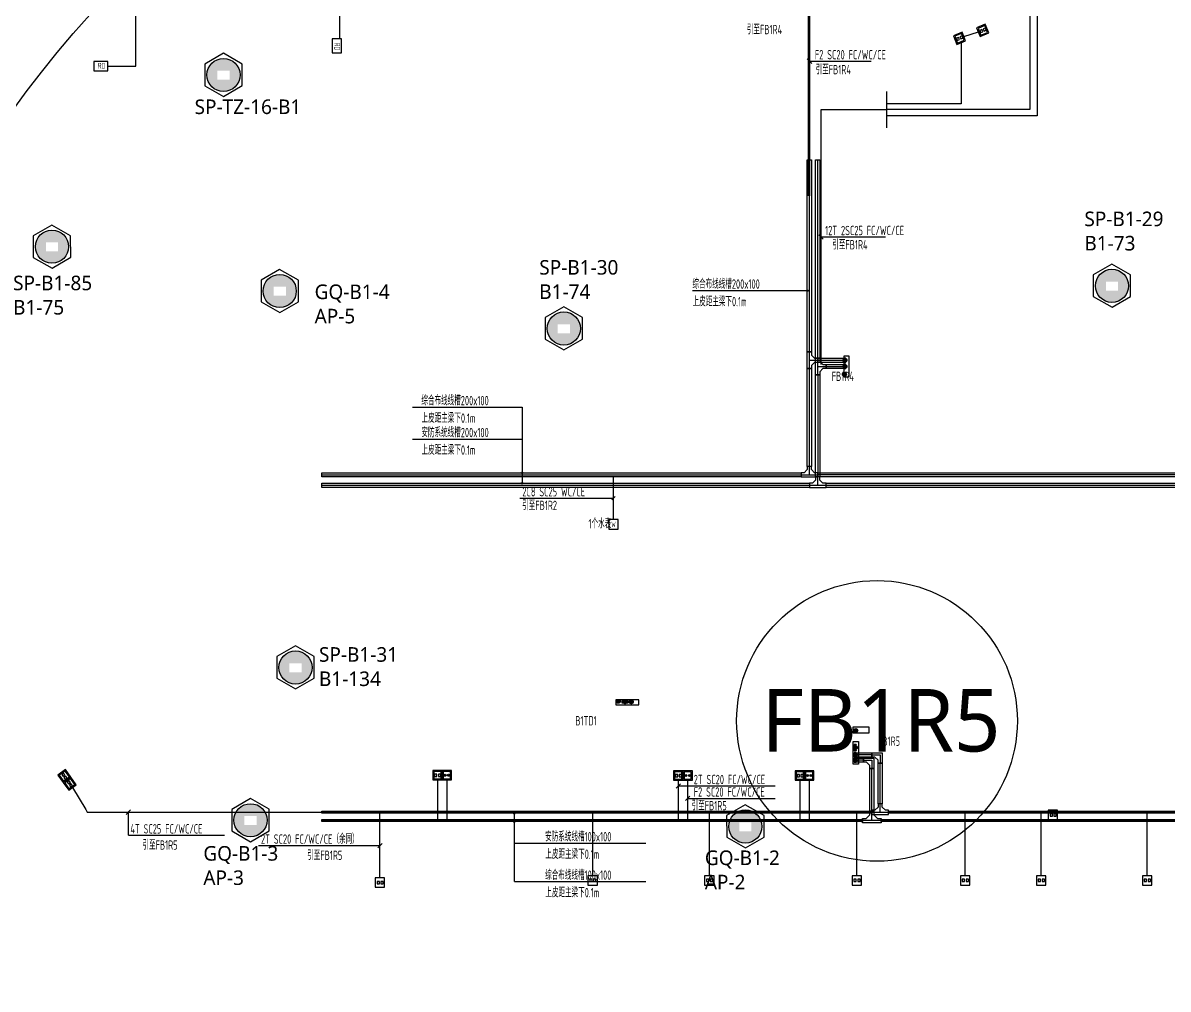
# Model space of a CAD drawing. Extents: x 0 to 3879896, y -114000 to 391286.
# Drawn here: x 2166973 to 2221941, y 131310 to 177701 of the extents above; entities that cross this region are included whole.
import ezdxf
from ezdxf.enums import TextEntityAlignment as Align

# ---------------------------------------------------------------- set-up
doc = ezdxf.new("R2010")
doc.units = 0
doc.header["$LTSCALE"] = 1000
doc.header["$MEASUREMENT"] = 0
doc.linetypes.add('CONTINOUS', pattern=[0])
doc.layers.get('0').update_dxf_attribs({"linetype": 'CONTINUOUS'})
for name, color, linetype in [('20170912广田意见修改', 1, 'CONTINUOUS'), ('AP', 7, 'CONTINUOUS'), ('Arc_家具布置', 8, 'CONTINUOUS'), ('A无产权', 5, 'CONTINUOUS'), ('CABLETRAY_DOTE', 5, 'CONTINUOUS'), ('CABLETRAY_WEAK', 6, 'CONTINUOUS'), ('T-BSA TEXT', 7, '485_LINE'), ('T-DIFFUSE', 1, 'CONTINUOUS'), ('T-I-CHANNELS', 2, 'CONTINUOUS'), ('T-METER DATA', 150, 'C_LINE'), ('T-P-G RDJ', 1, 'CONTINOUS'), ('T-R-INTEGRATE', 1, 'CONTINUOUS'), ('T-R-METER DATA', 150, 'CONTINUOUS'), ('T-SYSTEM', 4, 'CONTINUOUS'), ('T-SYSTEM BLOCK', 4, 'CONTINUOUS'), ('T-TEXT', 7, 'CONTINUOUS'), ('T-TEXT-RD', 3, 'CONTINUOUS'), ('T-TL', 2, 'CONTINUOUS'), ('T-电源线槽', 1, 'CONTINUOUS'), ('T-铁塔', 3, 'CONTINUOUS'), ('WALL', 2, 'CONTINUOUS'), ('WIRE-通讯', 4, 'CONTINUOUS')]:
    doc.layers.add(name, color=color, linetype=linetype)
doc.styles.add('_TCH_DIM', font='SIMPLEX', dxfattribs={"bigfont": 'GBCBIG'})
doc.styles.add('GBSTYLE', font='gbxwxt.shx', dxfattribs={"width": 0.6, "bigfont": 'gbhzfs.shx'})
doc.styles.get("Standard").update_dxf_attribs({"font": 'GBENOR', "bigfont": 'GBCBIG'})
doc.linetypes.add('485_LINE', pattern='A,25.7,-3.58,["485",Standard,S=2.54,R=0,X=-3.2,Y=-1.27],-3.85', length=33.13)
doc.linetypes.add('C_LINE', pattern='A,25.7,-2.08,["C",Standard,S=2.54,R=0,X=-0.54,Y=-1.27],-2.35', length=30.13)

# ---------------------------------------------------------------- blocks, each defined once
blk = doc.blocks.new('A$C5670352E')
at = {"layer": 'T-TEXT-RD', "color": 3, "style": 'GBSTYLE', "width": 0.7}
for s, p in [('FB1R4', (89026, -87396, 0)), ('FB1R4', (89026, -87396, 0)), ('B1TD1', (76721, -103935, 0)), ('B1TD1', (76721, -103935, 0)), ('FB1R5', (91248, -104913, 0)), ('FB1R5', (91248, -104913, 0))]:
    blk.add_text(s, height=450, dxfattribs=at).set_placement(p)
blk = doc.blocks.new('A$C53DD775B')
at = {"layer": 'T-SYSTEM', "elevation": 0}
for points in [[(88051, -87885, 0, 0, 0), (88549, -87386, 150, 0, 0), (88788, -87147, 0, 0, 0)], [(88051, -88185, 0, 0, 0), (88549, -87686, 150, 0, 0), (88788, -87447, 0, 0, 0)], [(88026, -88560, 0, 0, 0), (88524, -88061, 150, 0, 0), (88763, -87822, 0, 0, 0)], [(78647, -102785, 0, 0, 0), (78149, -103283, 150, 0, 0), (77910, -103522, 0, 0, 0)], [(78235, -103547, 0, 0, 0), (78733, -103049, 150, 0, 0), (78972, -102810, 0, 0, 0)], [(78535, -103547, 0, 0, 0), (79033, -103049, 150, 0, 0), (79272, -102810, 0, 0, 0)], [(77910, -103522, 0, 0, 0), (77411, -104021, 150, 0, 0), (77172, -104260, 0, 0, 0)], [(77497, -104285, 0, 0, 0), (77996, -103786, 150, 0, 0), (78235, -103547, 0, 0, 0)], [(77797, -104285, 0, 0, 0), (78296, -103786, 150, 0, 0), (78535, -103547, 0, 0, 0)], [(89305, -104924, 0, 0, 0), (89803, -104425, 150, 0, 0), (90042, -104186, 0, 0, 0)], [(88567, -105661, 0, 0, 0), (89066, -105163, 150, 0, 0), (89305, -104924, 0, 0, 0)], [(89285, -105747, 0, 0, 0), (89783, -105248, 150, 0, 0), (90022, -105009, 0, 0, 0)], [(89284, -106348, 0, 0, 0), (89782, -105849, 150, 0, 0), (90021, -105610, 0, 0, 0)], [(89285, -106097, 0, 0, 0), (89783, -105598, 150, 0, 0), (90022, -105359, 0, 0, 0)], [(88547, -106485, 0, 0, 0), (89046, -105986, 150, 0, 0), (89285, -105747, 0, 0, 0)], [(88547, -106835, 0, 0, 0), (89046, -106336, 150, 0, 0), (89285, -106097, 0, 0, 0)], [(88546, -107085, 0, 0, 0), (89045, -106587, 150, 0, 0), (89284, -106348, 0, 0, 0)]]:
    blk.add_lwpolyline(points, format="xyseb", dxfattribs=at)
at = {"layer": 'T-SYSTEM', "const_width": 90, "elevation": 0}
for points in [[(88743, -87147, 1), (88833, -87147, 1)], [(88743, -87147, 1), (88833, -87147, 1)], [(88743, -87147, 1), (88833, -87147, 1)], [(88743, -87447, 1), (88833, -87447, 1)], [(88743, -87447, 1), (88833, -87447, 1)], [(88743, -87447, 1), (88833, -87447, 1)], [(88718, -87822, 1), (88808, -87822, 1)], [(88718, -87822, 1), (88808, -87822, 1)], [(88718, -87822, 1), (88808, -87822, 1)], [(77868, -103519, 1), (77958, -103519, 1)], [(77868, -103519, 1), (77958, -103519, 1)], [(77868, -103519, 1), (77958, -103519, 1)], [(78190, -103547, 1), (78280, -103547, 1)], [(78190, -103547, 1), (78280, -103547, 1)], [(78190, -103547, 1), (78280, -103547, 1)], [(78490, -103547, 1), (78580, -103547, 1)], [(78490, -103547, 1), (78580, -103547, 1)], [(78490, -103547, 1), (78580, -103547, 1)], [(89260, -104924, 1), (89350, -104924, 1)], [(89260, -104924, 1), (89350, -104924, 1)], [(89260, -104924, 1), (89350, -104924, 1)], [(89240, -105747, 1), (89330, -105747, 1)], [(89240, -105747, 1), (89330, -105747, 1)], [(89240, -105747, 1), (89330, -105747, 1)], [(89240, -106097, 1), (89330, -106097, 1)], [(89240, -106097, 1), (89330, -106097, 1)], [(89240, -106097, 1), (89330, -106097, 1)], [(89239, -106348, 1), (89329, -106348, 1)], [(89239, -106348, 1), (89329, -106348, 1)], [(89239, -106348, 1), (89329, -106348, 1)]]:
    blk.add_lwpolyline(points, format="xyb", close=True, dxfattribs=at)
at = {"layer": 'T-SYSTEM'}
for centre in [(88788, -87147, 0), (88788, -87147, 0), (88788, -87147, 0), (88788, -87447, 0), (88788, -87447, 0), (88788, -87447, 0), (88763, -87822, 0), (88763, -87822, 0), (88763, -87822, 0), (77913, -103519, 0), (77913, -103519, 0), (77913, -103519, 0), (78235, -103547, 0), (78235, -103547, 0), (78235, -103547, 0), (78535, -103547, 0), (78535, -103547, 0), (78535, -103547, 0), (89305, -104924, 0), (89305, -104924, 0), (89305, -104924, 0), (89285, -105747, 0), (89285, -105747, 0), (89285, -106097, 0), (89285, -106097, 0), (89284, -106348, 0), (89284, -106348, 0)]:
    blk.add_circle(centre, 90, dxfattribs=at)
blk = doc.blocks.new('A$C0C473B77')
at = {"layer": 'T-P-G RDJ', "elevation": 0}
for points in [[(88738, -87947), (88988, -87947), (88988, -86947), (88738, -86947)], [(78885, -103447), (77785, -103447), (77785, -103697), (78885, -103697)], [(89185, -105048), (89185, -104747), (89935, -104747), (89935, -105048)], [(89185, -105048), (89185, -104747), (89935, -104747), (89935, -105048)], [(89185, -106547), (89185, -105448), (89435, -105448), (89435, -106547)], [(89185, -106547), (89185, -105448), (89435, -105448), (89435, -106547)]]:
    blk.add_lwpolyline(points, close=True, dxfattribs=at)
blk = doc.blocks.new('T-D2T')
at = {"layer": 'T-SYSTEM BLOCK'}
for points in [[(0, 0), (450, 0), (450, 450), (0, 450)], [(50, 50), (400, 50), (400, 400), (50, 400)], [(87, 169), (199, 169), (199, 281), (87, 281)], [(271, 169), (383, 169), (383, 281), (271, 281)]]:
    blk.add_lwpolyline(points, close=True, dxfattribs=at)
blk = doc.blocks.new('$C30311172003108')
at = {"layer": 'T-SYSTEM BLOCK'}
blk.add_lwpolyline([(-0.9, 0), (0.9, 0), (0.9, 1.2), (-0.9, 1.2)], close=True, dxfattribs=at)
at = {"style": 'GBSTYLE', "width": 0.8, "flags": 9}
blk.add_attdef('A', (0, 0), '', height=0.00003, dxfattribs=at)
at = {"layer": 'T-TEXT', "color": 7, "style": 'GBSTYLE', "width": 0.7}
blk.add_text('RD', height=0.75, dxfattribs=at).set_placement((-0.38, 0.26))
blk = doc.blocks.new('W')
at = {"layer": 'T-R-METER DATA', "ltscale": 0.04}
blk.add_lwpolyline([(-225, 0), (225, 0), (225, 450), (-225, 450)], close=True, dxfattribs=at)
at = {"layer": 'T-R-METER DATA', "ltscale": 0.04, "style": 'GBSTYLE', "width": 0.7}
blk.add_text('W', height=250, dxfattribs=at).set_placement((1, 98), align=Align.CENTER)
blk = doc.blocks.new('A$C78FD1D7B')
at = {"layer": 'T-SYSTEM BLOCK'}
blk.add_lwpolyline([(-300, 0), (300, 0), (300, 400), (-300, 400)], close=True, dxfattribs=at)
at = {"layer": 'T-TEXT', "style": 'GBSTYLE', "width": 0.7}
blk.add_text('RD', height=250, dxfattribs=at).set_placement((-129, 88))
blk = doc.blocks.new('GX')
at = {"layer": 'T-R-INTEGRATE'}
h = blk.add_hatch(color=256, dxfattribs=at)
edge = h.paths.add_edge_path()
edge.add_arc((137, 0), 50, 0, 360)
h = blk.add_hatch(color=256, dxfattribs=at)
edge = h.paths.add_edge_path()
edge.add_arc((312, 0), 50, 0, 360)
for p, q in [((400, 175), (50, 175)), ((50, 175), (50, -175)), ((400, -175), (400, 175)), ((50, -175), (400, -175))]:
    blk.add_line(p, q, dxfattribs=at)
blk.add_lwpolyline([(0, -225), (450, -225), (450, 225), (0, 225)], close=True, dxfattribs=at)
for centre in [(137, 0), (312, 0)]:
    blk.add_circle(centre, 50, dxfattribs=at)
blk = doc.blocks.new('DS2')
at = {"layer": 'T-SYSTEM BLOCK'}
for points in [[(-225, -450), (225, -450), (225, 0), (-225, 0)], [(-138, -281), (-26, -281), (-26, -169), (-138, -169)], [(46, -281), (158, -281), (158, -169), (46, -169)]]:
    blk.add_lwpolyline(points, close=True, dxfattribs=at)
blk = doc.blocks.new('A$C7B3708B5')
at = {"layer": 'T-TEXT', "linetype": 'ByBlock'}
h = blk.add_hatch(color=256, dxfattribs=at)
edge = h.paths.add_edge_path()
edge.add_arc((75094, -103674), 37.5, 0, 360)
h = blk.add_hatch(color=256, dxfattribs=at)
edge = h.paths.add_edge_path()
edge.add_arc((61406, -112420), 37.5, 0, 360)
h = blk.add_hatch(color=256, dxfattribs=at)
edge = h.paths.add_edge_path()
edge.add_arc((61406, -112920), 37.5, 0, 360)
h = blk.add_hatch(color=256, dxfattribs=at)
edge = h.paths.add_edge_path()
edge.add_arc((61035, -128770), 37.5, 0, 360)
h = blk.add_hatch(color=256, dxfattribs=at)
edge = h.paths.add_edge_path()
edge.add_arc((61035, -129170), 37.5, 0, 360)
at = {"layer": 'CABLETRAY_DOTE'}
for p, q in [((75194, -106620), (75194, -97391)), ((75594, -106920), (75594, -97389)), ((75194, -107420), (75194, -106620)), ((75194, -107020), (75594, -107020)), ((75594, -107720), (75594, -106920)), ((75594, -107020), (76848, -107020)), ((75194, -112120), (75194, -107420)), ((75594, -107320), (75994, -107320)), ((75594, -107720), (75594, -112620)), ((75994, -107320), (76848, -107320)), ((75194, -112520), (75194, -112120)), ((51794, -112520), (74794, -112520)), ((74794, -112520), (75594, -112520)), ((108031, -112520), (75594, -112520)), ((75594, -113020), (75594, -112620)), ((51794, -113020), (75194, -113020)), ((75194, -113020), (75994, -113020)), ((75994, -113020), (108031, -113020)), ((66644, -123470), (66644, -123470)), ((78194, -125970), (77444, -125970)), ((77794, -126220), (77444, -126220)), ((77794, -126220), (78194, -126220)), ((78194, -125970), (78594, -125970)), ((78194, -126220), (78194, -126620)), ((78594, -125970), (78594, -126370)), ((78594, -128320), (78594, -126370)), ((78194, -128670), (78194, -126620)), ((78594, -128720), (78594, -128320)), ((51794, -128720), (78194, -128720)), ((51794, -129120), (77744, -129120)), ((78644, -129120), (77744, -129120)), ((78194, -129120), (78194, -128670)), ((78194, -128720), (78994, -128720)), ((108031, -129120), (78644, -129120)), ((78994, -128720), (108031, -128720))]:
    blk.add_line(p, q, dxfattribs=at)
at = {"layer": 'CABLETRAY_WEAK'}
for p, q in [((75494, -97389), (75694, -97389)), ((75494, -106920), (75494, -97389)), ((75694, -97389), (75694, -106920)), ((75494, -107720), (75494, -106920)), ((75494, -106920), (75694, -106920)), ((75694, -106920), (75494, -106920)), ((75694, -106920), (75694, -107070)), ((75694, -107070), (75844, -107220)), ((75494, -112620), (75494, -107720)), ((75494, -107720), (75694, -107720)), ((75694, -107720), (75494, -107720)), ((75844, -107420), (75694, -107570)), ((75694, -107570), (75694, -107720)), ((75694, -107720), (75694, -112620)), ((75844, -107220), (75994, -107220)), ((75994, -107420), (75844, -107420)), ((75994, -107420), (75994, -107220)), ((75994, -107220), (76848, -107220)), ((75994, -107220), (75994, -107420)), ((76848, -107420), (75994, -107420)), ((76948, -107420, 0), (76848, -107220, 0)), ((76848, -107420, 0), (76948, -107220, 0)), ((76848, -107220), (76848, -107420)), ((75694, -112620), (75494, -112620)), ((75694, -112620), (75494, -112620)), ((75494, -112620), (75494, -112770)), ((75694, -112770), (75694, -112620)), ((51794, -113120), (51794, -112920)), ((51794, -112920), (75194, -112920)), ((75194, -113120), (51794, -113120)), ((75344, -112920), (75194, -112920)), ((75194, -112920), (75194, -113120)), ((75194, -112920), (75194, -113120)), ((75194, -113120), (75994, -113120)), ((75494, -112770), (75344, -112920)), ((75844, -112920), (75694, -112770)), ((75994, -112920), (75844, -112920)), ((75994, -113120), (75994, -112920)), ((75994, -112920), (108031, -112920)), ((75994, -113120), (75994, -112920)), ((108031, -113120), (75994, -113120)), ((77444, -125870, 0), (77344, -126070, 0)), ((77344, -125870, 0), (77444, -126070, 0)), ((77444, -126070), (77444, -125870)), ((77444, -125870), (78194, -125870)), ((78194, -125870), (78194, -126070)), ((78194, -125870), (78694, -125870)), ((78194, -126070), (78194, -125870)), ((78694, -125870), (78694, -126370)), ((78194, -126070), (77444, -126070)), ((78344, -126070), (78194, -126070)), ((78494, -126220), (78344, -126070)), ((78494, -126370), (78494, -126220)), ((78494, -126370), (78694, -126370)), ((78494, -128320), (78494, -126370)), ((78694, -126370), (78494, -126370)), ((78694, -126370), (78694, -128320)), ((78344, -128620), (78194, -128620)), ((78194, -128620), (78194, -128820)), ((78494, -128470), (78344, -128620)), ((78694, -128320), (78494, -128320)), ((78694, -128320), (78494, -128320)), ((78494, -128320), (78494, -128470)), ((78694, -128470), (78694, -128320)), ((78844, -128620), (78694, -128470)), ((78994, -128620), (78844, -128620)), ((78994, -128820), (78994, -128620)), ((51794, -128770), (51794, -128670)), ((51794, -128670), (78194, -128670)), ((78194, -128770), (51794, -128770)), ((78194, -128670), (78194, -128770)), ((78194, -128820), (78994, -128820)), ((78994, -128770), (78994, -128670)), ((78994, -128670), (108031, -128670)), ((108031, -128770), (78994, -128770))]:
    blk.add_line(p, q, dxfattribs=at)
at = {"layer": 'CABLETRAY_WEAK', "elevation": 0}
for points in [[(76848, -107420), (76948, -107420), (76948, -107220), (76848, -107220)], [(77344, -126070), (77444, -126070), (77444, -125870), (77344, -125870)]]:
    blk.add_lwpolyline(points, close=True, dxfattribs=at)
at = {"layer": 'T-I-CHANNELS'}
for p, q in [((75094, -97391), (75294, -97391)), ((75094, -106620), (75094, -97391)), ((75294, -97391), (75294, -106620)), ((75294, -106620), (75094, -106620)), ((75094, -107420), (75094, -106620)), ((75094, -106620), (75294, -106620)), ((75294, -106620), (75294, -106770)), ((75294, -106770), (75444, -106920)), ((75444, -107120), (75294, -107270)), ((75444, -106920), (75594, -106920)), ((75594, -107120), (75444, -107120)), ((75594, -107120), (75594, -106920)), ((75594, -106920), (76848, -106920)), ((75594, -106920), (75594, -107120)), ((76848, -107120), (75594, -107120)), ((76948, -107120, 0), (76848, -106920, 0)), ((76848, -107120, 0), (76948, -106920, 0)), ((76848, -106920), (76848, -107120)), ((75094, -107420), (75294, -107420)), ((75094, -112120), (75094, -107420)), ((75294, -107420), (75094, -107420)), ((75294, -107270), (75294, -107420)), ((75294, -107420), (75294, -112120)), ((75294, -112120), (75094, -112120)), ((75294, -112120), (75094, -112120)), ((75094, -112120), (75094, -112270)), ((75294, -112270), (75294, -112120)), ((51794, -112620), (51794, -112420)), ((51794, -112420), (74794, -112420)), ((74794, -112620), (51794, -112620)), ((74794, -112420), (74794, -112620)), ((74944, -112420), (74794, -112420)), ((74794, -112420), (74794, -112620)), ((74794, -112620), (75594, -112620)), ((75094, -112270), (74944, -112420)), ((75444, -112420), (75294, -112270)), ((75594, -112420), (75444, -112420)), ((75594, -112620), (75594, -112420)), ((75594, -112420), (108031, -112420)), ((75594, -112620), (75594, -112420)), ((108031, -112620), (75594, -112620)), ((66544, -123470, 0), (66744, -123370, 0)), ((66544, -123370, 0), (66744, -123470, 0)), ((77444, -126120, 0), (77344, -126320, 0)), ((77344, -126120, 0), (77444, -126320, 0)), ((77444, -126320), (77444, -126120)), ((77444, -126120), (77794, -126120)), ((77794, -126320), (77444, -126320)), ((77794, -126120), (77794, -126320)), ((77794, -126120), (78294, -126120)), ((77794, -126320), (77794, -126120)), ((77944, -126320), (77794, -126320)), ((78094, -126470), (77944, -126320)), ((78294, -126120), (78294, -126620)), ((78094, -126620), (78094, -126470)), ((78094, -126620), (78294, -126620)), ((78094, -128670), (78094, -126620)), ((78294, -126620), (78094, -126620)), ((78294, -126620), (78294, -128670)), ((51794, -129170), (51794, -129070)), ((51794, -129070), (77744, -129070)), ((77744, -129170), (51794, -129170)), ((77744, -129220), (77744, -129020)), ((77744, -129020), (77919, -129020)), ((77744, -129070), (77744, -129170)), ((77919, -129020), (78094, -128845)), ((78294, -128670), (78094, -128670)), ((78094, -128845), (78094, -128670)), ((78094, -128670), (78294, -128670)), ((78294, -128670), (78294, -128845)), ((78294, -128845), (78469, -129020)), ((78469, -129020), (78644, -129020)), ((78644, -129020), (78644, -129220)), ((78644, -129170), (78644, -129070)), ((78644, -129070), (108031, -129070)), ((108031, -129170), (78644, -129170)), ((78644, -129220), (77744, -129220))]:
    blk.add_line(p, q, dxfattribs=at)
at = {"layer": 'T-I-CHANNELS', "elevation": 0}
for points in [[(76848, -107120), (76948, -107120), (76948, -106920), (76848, -106920)], [(66544, -123370), (66544, -123470), (66744, -123470), (66744, -123370)], [(77344, -126320), (77444, -126320), (77444, -126120), (77344, -126120)]]:
    blk.add_lwpolyline(points, close=True, dxfattribs=at)
at = {"layer": 'T-SYSTEM', "elevation": 0}
for points in [[(76160, -107758, 0, 0, 0), (76659, -107259, 150, 0, 0), (76898, -107020, 0, 0, 0)], [(76135, -108433, 0, 0, 0), (76634, -107934, 150, 0, 0), (76873, -107695, 0, 0, 0)], [(76160, -108058, 0, 0, 0), (76659, -107559, 150, 0, 0), (76898, -107320, 0, 0, 0)], [(66756, -122658, 0, 0, 0), (66258, -123156, 150, 0, 0), (66019, -123395, 0, 0, 0)], [(66344, -123420, 0, 0, 0), (66842, -122922, 150, 0, 0), (67081, -122683, 0, 0, 0)], [(66644, -123420, 0, 0, 0), (67142, -122922, 150, 0, 0), (67381, -122683, 0, 0, 0)], [(66019, -123395, 0, 0, 0), (65520, -123894, 150, 0, 0), (65281, -124133, 0, 0, 0)], [(65606, -124158, 0, 0, 0), (66105, -123659, 150, 0, 0), (66344, -123420, 0, 0, 0)], [(65906, -124158, 0, 0, 0), (66405, -123659, 150, 0, 0), (66644, -123420, 0, 0, 0)], [(77414, -124796, 0, 0, 0), (77912, -124298, 150, 0, 0), (78151, -124059, 0, 0, 0)], [(76676, -125534, 0, 0, 0), (77175, -125035, 150, 0, 0), (77414, -124796, 0, 0, 0)], [(77394, -125620, 0, 0, 0), (77892, -125121, 150, 0, 0), (78131, -124882, 0, 0, 0)], [(77394, -125970, 0, 0, 0), (77892, -125471, 150, 0, 0), (78131, -125232, 0, 0, 0)], [(76656, -126358, 0, 0, 0), (77155, -125859, 150, 0, 0), (77394, -125620, 0, 0, 0)], [(77393, -126221, 0, 0, 0), (77892, -125722, 150, 0, 0), (78131, -125483, 0, 0, 0)], [(76655, -126958, 0, 0, 0), (77154, -126460, 150, 0, 0), (77393, -126221, 0, 0, 0)], [(76656, -126708, 0, 0, 0), (77155, -126209, 150, 0, 0), (77394, -125970, 0, 0, 0)]]:
    blk.add_lwpolyline(points, format="xyseb", dxfattribs=at)
at = {"layer": 'T-SYSTEM', "const_width": 90, "elevation": 0}
for points in [[(76853, -107020, 1), (76943, -107020, 1)], [(76853, -107020, 1), (76943, -107020, 1)], [(76853, -107020, 1), (76943, -107020, 1)], [(76828, -107695, 1), (76918, -107695, 1)], [(76828, -107695, 1), (76918, -107695, 1)], [(76828, -107695, 1), (76918, -107695, 1)], [(76853, -107320, 1), (76943, -107320, 1)], [(76853, -107320, 1), (76943, -107320, 1)], [(76853, -107320, 1), (76943, -107320, 1)], [(65977, -123392, 1), (66067, -123392, 1)], [(65977, -123392, 1), (66067, -123392, 1)], [(65977, -123392, 1), (66067, -123392, 1)], [(66299, -123420, 1), (66389, -123420, 1)], [(66299, -123420, 1), (66389, -123420, 1)], [(66299, -123420, 1), (66389, -123420, 1)], [(66599, -123420, 1), (66689, -123420, 1)], [(66599, -123420, 1), (66689, -123420, 1)], [(66599, -123420, 1), (66689, -123420, 1)], [(77369, -124796, 1), (77459, -124796, 1)], [(77369, -124796, 1), (77459, -124796, 1)], [(77369, -124796, 1), (77459, -124796, 1)], [(77349, -125620, 1), (77439, -125620, 1)], [(77349, -125620, 1), (77439, -125620, 1)], [(77349, -125620, 1), (77439, -125620, 1)], [(77348, -126221, 1), (77438, -126221, 1)], [(77348, -126221, 1), (77438, -126221, 1)], [(77348, -126221, 1), (77438, -126221, 1)], [(77349, -125970, 1), (77439, -125970, 1)], [(77349, -125970, 1), (77439, -125970, 1)], [(77349, -125970, 1), (77439, -125970, 1)]]:
    blk.add_lwpolyline(points, format="xyb", close=True, dxfattribs=at)
at = {"layer": 'T-SYSTEM'}
for centre in [(76898, -107020), (76898, -107020), (76898, -107020), (76873, -107695), (76873, -107695), (76873, -107695), (76898, -107320), (76898, -107320), (76898, -107320), (66022, -123392, 0), (66022, -123392, 0), (66022, -123392, 0), (66344, -123420, 0), (66344, -123420, 0), (66344, -123420, 0), (66644, -123420, 0), (66644, -123420, 0), (66644, -123420, 0), (77414, -124796, 0), (77414, -124796, 0), (77414, -124796, 0), (77394, -125620, 0), (77394, -125620, 0), (77393, -126221, 0), (77393, -126221, 0), (77394, -125970, 0), (77394, -125970, 0)]:
    blk.add_circle(centre, 90, dxfattribs=at)
at = {"layer": 'T-TEXT', "linetype": 'ByBlock'}
for p, q in [((69580, -103674), (75094, -103674, 0)), ((56141, -109268, 0), (61406, -109268, 0)), ((61406, -109268, 0), (61406, -112920, 0)), ((56141, -110801, 0), (61406, -110801, 0)), ((61035, -130208, 0), (67349, -130208, 0)), ((61035, -132052, 0), (67349, -132052, 0))]:
    blk.add_line(p, q, dxfattribs=at)
at = {"layer": 'T-TEXT'}
blk.add_line((61035, -132052, 0), (61035, -128770, 0), dxfattribs=at)
at = {"layer": 'T-TEXT', "linetype": 'ByBlock'}
for centre in [(75094, -103674, 0), (61406, -112420, 0), (61406, -112920, 0), (61035, -128770, 0), (61035, -129170, 0)]:
    blk.add_circle(centre, 37.5, dxfattribs=at)
at = {"layer": 'T-电源线槽', "ltscale": 0.05}
for p, q in [((76898, -107670, 0), (76848, -107720, 0)), ((76898, -107720, 0), (76848, -107670, 0))]:
    blk.add_line(p, q, dxfattribs=at)
at = {"layer": 'T-电源线槽', "linetype": 'ByBlock', "ltscale": 0.05}
for p, q in [((65994, -123370, 0), (66044, -123420, 0)), ((66044, -123370, 0), (65994, -123420, 0))]:
    blk.add_line(p, q, dxfattribs=at)
at = {"layer": 'T-电源线槽'}
for p, q in [((77444, -124771, 0), (77344, -124821, 0)), ((77344, -124771, 0), (77444, -124821, 0))]:
    blk.add_line(p, q, dxfattribs=at)
at = {"layer": 'T-电源线槽', "ltscale": 0.05, "elevation": 0}
blk.add_lwpolyline([(76898, -107720), (76898, -107670), (76848, -107670), (76848, -107720)], close=True, dxfattribs=at)
at = {"layer": 'T-电源线槽', "linetype": 'ByBlock', "ltscale": 0.05, "elevation": 0}
blk.add_lwpolyline([(65994, -123370), (65994, -123420), (66044, -123420), (66044, -123370)], close=True, dxfattribs=at)
at = {"layer": 'T-电源线槽', "elevation": 0}
blk.add_lwpolyline([(77344, -124821), (77444, -124821), (77444, -124771), (77344, -124771)], close=True, dxfattribs=at)
at = {"layer": 'T-铁塔', "linetype": 'ByBlock'}
for p, q in [((66194, -123470, 0), (66494, -123370, 0)), ((66194, -123370, 0), (66494, -123470, 0)), ((77444, -125470, 0), (77344, -125770, 0)), ((77344, -125470, 0), (77444, -125770, 0))]:
    blk.add_line(p, q, dxfattribs=at)
at = {"layer": 'T-铁塔', "linetype": 'ByBlock', "elevation": 0}
for points in [[(66194, -123370), (66194, -123470), (66494, -123470), (66494, -123370)], [(77344, -125770), (77444, -125770), (77444, -125470), (77344, -125470)]]:
    blk.add_lwpolyline(points, close=True, dxfattribs=at)
at = {"layer": 'T-TEXT', "linetype": 'ByBlock', "style": 'GBSTYLE', "width": 0.7}
for s, p in [('综合布线线槽200x100', (69583, -103584, 0)), ('上皮距主梁下0.1m', (69591, -104425, 0)), ('综合布线线槽200x100', (56571, -109179, 0)), ('上皮距主梁下0.1m', (56579, -110020, 0)), ('安防系统线槽200x100', (56571, -110712, 0)), ('上皮距主梁下0.1m', (56579, -111552, 0)), ('安防系统线槽100x100', (62513, -130118, 0)), ('上皮距主梁下0.1m', (62521, -130959, 0)), ('综合布线线槽100x100', (62513, -131963, 0)), ('上皮距主梁下0.1m', (62521, -132803, 0))]:
    blk.add_text(s, height=450, dxfattribs=at).set_placement(p)

msp = doc.modelspace()

# ---------------------------------------------------------------- hatches: boundary and pattern name
at = {"layer": 'WALL', "linetype": 'ByBlock'}
h = msp.add_hatch(dxfattribs=at)
h.set_pattern_fill('ESCHER', color=1)
h.set_pattern_definition([(60, (-700648.605, -2226564.25), (-30.47999999, -7e-09), [27.94, -2.54]), (180, (-700648.605, -2226564.25), (15.24, -26.3964543), [27.94, -2.54]), (300, (-700648.605, -2226564.25), (30.47999999, -7e-09), [27.94, -2.54]), (60, (-700646.065, -2226564.25), (-30.47999999, -7e-09), [5.08, -25.4]), (300, (-700646.065, -2226564.25), (30.47999999, -7e-09), [5.08, -25.4]), (60, (-700649.875, -2226562.05), (-30.47999999, -7e-09), [5.08, -25.4]), (180, (-700649.875, -2226562.05), (15.24, -26.3964543), [5.08, -25.4]), (300, (-700649.875, -2226566.45), (30.47999999, -7e-09), [5.08, -25.4]), (180, (-700649.875, -2226566.45), (15.24, -26.3964543), [5.08, -25.4]), (60, (-700658.765, -2226564.25), (-30.47999999, -7e-09), [5.08, -25.4]), (300, (-700658.765, -2226564.25), (30.47999999, -7e-09), [5.08, -25.4]), (60, (-700643.525, -2226573.05), (-30.47999999, -7e-09), [5.08, -25.4]), (180, (-700643.525, -2226573.05), (15.24, -26.3964543), [5.08, -25.4]), (300, (-700643.525, -2226555.452), (30.47999999, -7e-09), [5.08, -25.4]), (180, (-700643.525, -2226555.452), (15.24, -26.3964543), [5.08, -25.4]), (0, (-700643.525, -2226559.852), (-15.24, 26.3964543), [17.78, -12.7]), (0, (-700643.525, -2226568.65), (-15.24, 26.3964543), [17.78, -12.7]), (120, (-700647.335, -2226557.652), (-30.47999999, 7e-09), [17.78, -12.7]), (120, (-700654.955, -2226562.05), (-30.47999999, 7e-09), [17.78, -12.7]), (240, (-700654.955, -2226566.45), (15.23999999, -26.3964543), [17.78, -12.7]), (240, (-700647.335, -2226570.85), (15.23999999, -26.3964543), [17.78, -12.7])])
h.paths.add_polyline_path([(2175803.2, 175201.9, 1), (2177395.1, 175201.9, 1)])
h.paths.add_polyline_path([(2176893.5, 175406.8), (2176893.5, 174972.4), (2176305.5, 174972.4), (2176305.5, 175406.8)], flags=16)
h = msp.add_hatch(dxfattribs=at)
h.set_pattern_fill('ESCHER', color=3)
h.set_pattern_definition([(60, (-708878.817, -2234809.04), (-30.47999999, -7e-09), [27.94, -2.54]), (180, (-708878.817, -2234809.04), (15.24, -26.3964543), [27.94, -2.54]), (300, (-708878.817, -2234809.04), (30.47999999, -7e-09), [27.94, -2.54]), (60, (-708876.277, -2234809.04), (-30.47999999, -7e-09), [5.08, -25.4]), (300, (-708876.277, -2234809.04), (30.47999999, -7e-09), [5.08, -25.4]), (60, (-708880.087, -2234806.84), (-30.47999999, -7e-09), [5.08, -25.4]), (180, (-708880.087, -2234806.84), (15.24, -26.3964543), [5.08, -25.4]), (300, (-708880.087, -2234811.24), (30.47999999, -7e-09), [5.08, -25.4]), (180, (-708880.087, -2234811.24), (15.24, -26.3964543), [5.08, -25.4]), (60, (-708888.977, -2234809.04), (-30.47999999, -7e-09), [5.08, -25.4]), (300, (-708888.977, -2234809.04), (30.47999999, -7e-09), [5.08, -25.4]), (60, (-708873.737, -2234817.84), (-30.47999999, -7e-09), [5.08, -25.4]), (180, (-708873.737, -2234817.84), (15.24, -26.3964543), [5.08, -25.4]), (300, (-708873.737, -2234800.24), (30.47999999, -7e-09), [5.08, -25.4]), (180, (-708873.737, -2234800.24), (15.24, -26.3964543), [5.08, -25.4]), (0, (-708873.737, -2234804.64), (-15.24, 26.3964543), [17.78, -12.7]), (0, (-708873.737, -2234813.44), (-15.24, 26.3964543), [17.78, -12.7]), (120, (-708877.547, -2234802.44), (-30.47999999, 7e-09), [17.78, -12.7]), (120, (-708885.167, -2234806.84), (-30.47999999, 7e-09), [17.78, -12.7]), (240, (-708885.167, -2234811.24), (15.23999999, -26.3964543), [17.78, -12.7]), (240, (-708877.547, -2234815.64), (15.23999999, -26.3964543), [17.78, -12.7])])
h.paths.add_polyline_path([(2167573, 166957.1, 1), (2169164.9, 166957.1, 1)])
h.paths.add_polyline_path([(2168663.3, 167162.1), (2168663.3, 166727.6), (2168075.3, 166727.6), (2168075.3, 167162.1)], flags=16)
h = msp.add_hatch(dxfattribs=at)
h.set_pattern_fill('ESCHER', color=3)
h.set_pattern_definition([(60, (-697947.8, -2236938.995), (-30.47999999, -7e-09), [27.94, -2.54]), (180, (-697947.8, -2236938.995), (15.24, -26.3964543), [27.94, -2.54]), (300, (-697947.8, -2236938.995), (30.47999999, -7e-09), [27.94, -2.54]), (60, (-697945.26, -2236938.995), (-30.47999999, -7e-09), [5.08, -25.4]), (300, (-697945.26, -2236938.995), (30.47999999, -7e-09), [5.08, -25.4]), (60, (-697949.07, -2236936.795), (-30.47999999, -7e-09), [5.08, -25.4]), (180, (-697949.07, -2236936.795), (15.24, -26.3964543), [5.08, -25.4]), (300, (-697949.07, -2236941.194), (30.47999999, -7e-09), [5.08, -25.4]), (180, (-697949.07, -2236941.194), (15.24, -26.3964543), [5.08, -25.4]), (60, (-697957.96, -2236938.995), (-30.47999999, -7e-09), [5.08, -25.4]), (300, (-697957.96, -2236938.995), (30.47999999, -7e-09), [5.08, -25.4]), (60, (-697942.72, -2236947.793), (-30.47999999, -7e-09), [5.08, -25.4]), (180, (-697942.72, -2236947.793), (15.24, -26.3964543), [5.08, -25.4]), (300, (-697942.72, -2236930.196), (30.47999999, -7e-09), [5.08, -25.4]), (180, (-697942.72, -2236930.196), (15.24, -26.3964543), [5.08, -25.4]), (0, (-697942.72, -2236934.595), (-15.24, 26.3964543), [17.78, -12.7]), (0, (-697942.72, -2236943.394), (-15.24, 26.3964543), [17.78, -12.7]), (120, (-697946.53, -2236932.395), (-30.47999999, 7e-09), [17.78, -12.7]), (120, (-697954.15, -2236936.795), (-30.47999999, 7e-09), [17.78, -12.7]), (240, (-697954.15, -2236941.194), (15.23999999, -26.3964543), [17.78, -12.7]), (240, (-697946.53, -2236945.594), (15.23999999, -26.3964543), [17.78, -12.7])])
h.paths.add_polyline_path([(2178504, 164827.1, 1), (2180095.9, 164827.1, 1)])
h.paths.add_polyline_path([(2179594.3, 165032.1), (2179594.3, 164597.6), (2179006.3, 164597.6), (2179006.3, 165032.1)], flags=16)
h = msp.add_hatch(dxfattribs=at)
h.set_pattern_fill('ESCHER', color=3)
h.set_pattern_definition([(60, (-658001.304, -2236688.938), (-30.47999999, -7e-09), [27.94, -2.54]), (180, (-658001.304, -2236688.938), (15.24, -26.3964543), [27.94, -2.54]), (300, (-658001.304, -2236688.938), (30.47999999, -7e-09), [27.94, -2.54]), (60, (-657998.764, -2236688.938), (-30.47999999, -7e-09), [5.08, -25.4]), (300, (-657998.764, -2236688.938), (30.47999999, -7e-09), [5.08, -25.4]), (60, (-658002.574, -2236686.738), (-30.47999999, -7e-09), [5.08, -25.4]), (180, (-658002.574, -2236686.738), (15.24, -26.3964543), [5.08, -25.4]), (300, (-658002.574, -2236691.137), (30.47999999, -7e-09), [5.08, -25.4]), (180, (-658002.574, -2236691.137), (15.24, -26.3964543), [5.08, -25.4]), (60, (-658011.464, -2236688.938), (-30.47999999, -7e-09), [5.08, -25.4]), (300, (-658011.464, -2236688.938), (30.47999999, -7e-09), [5.08, -25.4]), (60, (-657996.224, -2236697.736), (-30.47999999, -7e-09), [5.08, -25.4]), (180, (-657996.224, -2236697.736), (15.24, -26.3964543), [5.08, -25.4]), (300, (-657996.224, -2236680.14), (30.47999999, -7e-09), [5.08, -25.4]), (180, (-657996.224, -2236680.14), (15.24, -26.3964543), [5.08, -25.4]), (0, (-657996.224, -2236684.538), (-15.24, 26.3964543), [17.78, -12.7]), (0, (-657996.224, -2236693.337), (-15.24, 26.3964543), [17.78, -12.7]), (120, (-658000.034, -2236682.338), (-30.47999999, 7e-09), [17.78, -12.7]), (120, (-658007.654, -2236686.738), (-30.47999999, 7e-09), [17.78, -12.7]), (240, (-658007.654, -2236691.137), (15.23999999, -26.3964543), [17.78, -12.7]), (240, (-658000.034, -2236695.537), (15.23999999, -26.3964543), [17.78, -12.7])])
h.paths.add_polyline_path([(2218450.5, 165077.2, 1), (2220042.4, 165077.2, 1)])
h.paths.add_polyline_path([(2219540.8, 165282.2), (2219540.8, 164847.7), (2218952.8, 164847.7), (2218952.8, 165282.2)], flags=16)
h = msp.add_hatch(dxfattribs=at)
h.set_pattern_fill('ESCHER', color=3)
h.set_pattern_definition([(60, (-684307.457, -2238736.783), (-30.47999999, -7e-09), [27.94, -2.54]), (180, (-684307.457, -2238736.783), (15.24, -26.3964543), [27.94, -2.54]), (300, (-684307.457, -2238736.783), (30.47999999, -7e-09), [27.94, -2.54]), (60, (-684304.917, -2238736.783), (-30.47999999, -7e-09), [5.08, -25.4]), (300, (-684304.917, -2238736.783), (30.47999999, -7e-09), [5.08, -25.4]), (60, (-684308.727, -2238734.584), (-30.47999999, -7e-09), [5.08, -25.4]), (180, (-684308.727, -2238734.584), (15.24, -26.3964543), [5.08, -25.4]), (300, (-684308.727, -2238738.983), (30.47999999, -7e-09), [5.08, -25.4]), (180, (-684308.727, -2238738.983), (15.24, -26.3964543), [5.08, -25.4]), (60, (-684317.617, -2238736.783), (-30.47999999, -7e-09), [5.08, -25.4]), (300, (-684317.617, -2238736.783), (30.47999999, -7e-09), [5.08, -25.4]), (60, (-684302.377, -2238745.582), (-30.47999999, -7e-09), [5.08, -25.4]), (180, (-684302.377, -2238745.582), (15.24, -26.3964543), [5.08, -25.4]), (300, (-684302.377, -2238727.985), (30.47999999, -7e-09), [5.08, -25.4]), (180, (-684302.377, -2238727.985), (15.24, -26.3964543), [5.08, -25.4]), (0, (-684302.377, -2238732.384), (-15.24, 26.3964543), [17.78, -12.7]), (0, (-684302.377, -2238741.183), (-15.24, 26.3964543), [17.78, -12.7]), (120, (-684306.187, -2238730.184), (-30.47999999, 7e-09), [17.78, -12.7]), (120, (-684313.807, -2238734.584), (-30.47999999, 7e-09), [17.78, -12.7]), (240, (-684313.807, -2238738.983), (15.23999999, -26.3964543), [17.78, -12.7]), (240, (-684306.187, -2238743.383), (15.23999999, -26.3964543), [17.78, -12.7])])
h.paths.add_polyline_path([(2192144.3, 163029.3, 1), (2193736.3, 163029.3, 1)])
h.paths.add_polyline_path([(2193234.7, 163234.3), (2193234.7, 162799.8), (2192646.7, 162799.8), (2192646.7, 163234.3)], flags=16)
h = msp.add_hatch(dxfattribs=at)
h.set_pattern_fill('ESCHER', color=3)
h.set_pattern_definition([(60, (-697188.972, -2255014.324), (-30.47999999, -7e-09), [27.94, -2.54]), (180, (-697188.972, -2255014.324), (15.24, -26.3964543), [27.94, -2.54]), (300, (-697188.972, -2255014.324), (30.47999999, -7e-09), [27.94, -2.54]), (60, (-697186.432, -2255014.324), (-30.47999999, -7e-09), [5.08, -25.4]), (300, (-697186.432, -2255014.324), (30.47999999, -7e-09), [5.08, -25.4]), (60, (-697190.242, -2255012.125), (-30.47999999, -7e-09), [5.08, -25.4]), (180, (-697190.242, -2255012.125), (15.24, -26.3964543), [5.08, -25.4]), (300, (-697190.242, -2255016.524), (30.47999999, -7e-09), [5.08, -25.4]), (180, (-697190.242, -2255016.524), (15.24, -26.3964543), [5.08, -25.4]), (60, (-697199.132, -2255014.324), (-30.47999999, -7e-09), [5.08, -25.4]), (300, (-697199.132, -2255014.324), (30.47999999, -7e-09), [5.08, -25.4]), (60, (-697183.892, -2255023.123), (-30.47999999, -7e-09), [5.08, -25.4]), (180, (-697183.892, -2255023.123), (15.24, -26.3964543), [5.08, -25.4]), (300, (-697183.892, -2255005.526), (30.47999999, -7e-09), [5.08, -25.4]), (180, (-697183.892, -2255005.526), (15.24, -26.3964543), [5.08, -25.4]), (0, (-697183.892, -2255009.925), (-15.24, 26.3964543), [17.78, -12.7]), (0, (-697183.892, -2255018.724), (-15.24, 26.3964543), [17.78, -12.7]), (120, (-697187.702, -2255007.725), (-30.47999999, 7e-09), [17.78, -12.7]), (120, (-697195.322, -2255012.125), (-30.47999999, 7e-09), [17.78, -12.7]), (240, (-697195.322, -2255016.524), (15.23999999, -26.3964543), [17.78, -12.7]), (240, (-697187.702, -2255020.923), (15.23999999, -26.3964543), [17.78, -12.7])])
h.paths.add_polyline_path([(2179262.8, 146751.8, 1), (2180854.7, 146751.8, 1)])
h.paths.add_polyline_path([(2180353.2, 146956.8), (2180353.2, 146522.3), (2179765.1, 146522.3), (2179765.1, 146956.8)], flags=16)
h = msp.add_hatch(dxfattribs=at)
h.set_pattern_fill('ESCHER', color=3)
h.set_pattern_definition([(60, (-699347.8, -2262348.995), (-30.47999999, -7e-09), [27.94, -2.54]), (180, (-699347.8, -2262348.995), (15.24, -26.3964543), [27.94, -2.54]), (300, (-699347.8, -2262348.995), (30.47999999, -7e-09), [27.94, -2.54]), (60, (-699345.26, -2262348.995), (-30.47999999, -7e-09), [5.08, -25.4]), (300, (-699345.26, -2262348.995), (30.47999999, -7e-09), [5.08, -25.4]), (60, (-699349.07, -2262346.795), (-30.47999999, -7e-09), [5.08, -25.4]), (180, (-699349.07, -2262346.795), (15.24, -26.3964543), [5.08, -25.4]), (300, (-699349.07, -2262351.194), (30.47999999, -7e-09), [5.08, -25.4]), (180, (-699349.07, -2262351.194), (15.24, -26.3964543), [5.08, -25.4]), (60, (-699357.96, -2262348.995), (-30.47999999, -7e-09), [5.08, -25.4]), (300, (-699357.96, -2262348.995), (30.47999999, -7e-09), [5.08, -25.4]), (60, (-699342.72, -2262357.793), (-30.47999999, -7e-09), [5.08, -25.4]), (180, (-699342.72, -2262357.793), (15.24, -26.3964543), [5.08, -25.4]), (300, (-699342.72, -2262340.196), (30.47999999, -7e-09), [5.08, -25.4]), (180, (-699342.72, -2262340.196), (15.24, -26.3964543), [5.08, -25.4]), (0, (-699342.72, -2262344.595), (-15.24, 26.3964543), [17.78, -12.7]), (0, (-699342.72, -2262353.394), (-15.24, 26.3964543), [17.78, -12.7]), (120, (-699346.53, -2262342.395), (-30.47999999, 7e-09), [17.78, -12.7]), (120, (-699354.15, -2262346.795), (-30.47999999, 7e-09), [17.78, -12.7]), (240, (-699354.15, -2262351.194), (15.23999999, -26.3964543), [17.78, -12.7]), (240, (-699346.53, -2262355.594), (15.23999999, -26.3964543), [17.78, -12.7])])
h.paths.add_polyline_path([(2177104, 139417.1, 1), (2178695.9, 139417.1, 1)])
h.paths.add_polyline_path([(2178194.3, 139622.1), (2178194.3, 139187.6), (2177606.3, 139187.6), (2177606.3, 139622.1)], flags=16)
h = msp.add_hatch(dxfattribs=at)
h.set_pattern_fill('ESCHER', color=3)
h.set_pattern_definition([(60, (-675597.8, -2262648.995), (-30.47999999, -7e-09), [27.94, -2.54]), (180, (-675597.8, -2262648.995), (15.24, -26.3964543), [27.94, -2.54]), (300, (-675597.8, -2262648.995), (30.47999999, -7e-09), [27.94, -2.54]), (60, (-675595.26, -2262648.995), (-30.47999999, -7e-09), [5.08, -25.4]), (300, (-675595.26, -2262648.995), (30.47999999, -7e-09), [5.08, -25.4]), (60, (-675599.07, -2262646.795), (-30.47999999, -7e-09), [5.08, -25.4]), (180, (-675599.07, -2262646.795), (15.24, -26.3964543), [5.08, -25.4]), (300, (-675599.07, -2262651.194), (30.47999999, -7e-09), [5.08, -25.4]), (180, (-675599.07, -2262651.194), (15.24, -26.3964543), [5.08, -25.4]), (60, (-675607.96, -2262648.995), (-30.47999999, -7e-09), [5.08, -25.4]), (300, (-675607.96, -2262648.995), (30.47999999, -7e-09), [5.08, -25.4]), (60, (-675592.72, -2262657.793), (-30.47999999, -7e-09), [5.08, -25.4]), (180, (-675592.72, -2262657.793), (15.24, -26.3964543), [5.08, -25.4]), (300, (-675592.72, -2262640.196), (30.47999999, -7e-09), [5.08, -25.4]), (180, (-675592.72, -2262640.196), (15.24, -26.3964543), [5.08, -25.4]), (0, (-675592.72, -2262644.595), (-15.24, 26.3964543), [17.78, -12.7]), (0, (-675592.72, -2262653.394), (-15.24, 26.3964543), [17.78, -12.7]), (120, (-675596.53, -2262642.395), (-30.47999999, 7e-09), [17.78, -12.7]), (120, (-675604.15, -2262646.795), (-30.47999999, 7e-09), [17.78, -12.7]), (240, (-675604.15, -2262651.194), (15.23999999, -26.3964543), [17.78, -12.7]), (240, (-675596.53, -2262655.594), (15.23999999, -26.3964543), [17.78, -12.7])])
h.paths.add_polyline_path([(2200854, 139117.1, 1), (2202445.9, 139117.1, 1)])
h.paths.add_polyline_path([(2201944.3, 139322.1), (2201944.3, 138887.6), (2201356.3, 138887.6), (2201356.3, 139322.1)], flags=16)

# ---------------------------------------------------------------- linework, layer by layer
at = {"layer": 'T-BSA TEXT', "linetype": 'ByBlock'}
for p, q in [((2204623.6, 175969.8, 0), (2204835.7, 175757.6, 0)), ((2204729.7, 175863.7, 0), (2207687.9, 175863.7, 0)), ((2205174.7, 167528.6, 0), (2205386.9, 167316.5, 0)), ((2205280.8, 167422.6, 0), (2208378.3, 167422.6, 0)), ((2190819.9, 154876.8, 0), (2195321.4, 154876.8, 0)), ((2195242.8, 154798.1, 0), (2195400.1, 154955.4, 0)), ((2198325.4, 140956.9), (2198537.5, 141169)), ((2198431.5, 141063), (2203083.5, 141063)), ((2198774.6, 140358.8), (2198986.7, 140570.9)), ((2198880.6, 140464.9), (2203086.9, 140464.9)), ((2171931.4, 139697.3, 0), (2172143.5, 139909.4, 0)), ((2172037.4, 138693.8, 0), (2172037.4, 139803.4, 0)), ((2172037.4, 138693.8, 0), (2176648.3, 138693.8, 0)), ((2178274.7, 138202, 0), (2184108.5, 138202, 0)), ((2184002.5, 138096, 0), (2184214.6, 138308.1, 0))]:
    msp.add_line(p, q, dxfattribs=at)
at = {"layer": 'T-DIFFUSE', "elevation": 0}
msp.add_lwpolyline([(2210568.6, 182061.3), (2204729.7, 182061.3), (2204729.7, 169398.3)], dxfattribs=at)
at = {"layer": 'T-METER DATA', "color": 1, "linetype": 'ByBlock'}
msp.add_circle((2207194.5, 144472.7), 50000, dxfattribs=at)
at = {"layer": 'T-METER DATA', "color": 3, "linetype": 'ByBlock'}
msp.add_circle((2207969.3, 144186.2), 6737.7, dxfattribs=at)
at = {"layer": 'T-R-INTEGRATE'}
for p, q in [((2187321, 141351.3, 0), (2187321, 139453.5, 0)), ((2198880.6, 141338.9), (2198880.6, 139453.5, 0)), ((2204716.4, 141338.9), (2204716.4, 139453.5, 0))]:
    msp.add_line(p, q, dxfattribs=at)
at = {"layer": 'T-R-INTEGRATE', "elevation": 0}
msp.add_lwpolyline([(2182190.3, 176938), (2182190.3, 193354.2), (2172430.8, 193354.2)], dxfattribs=at)
at = {"layer": 'T-R-METER DATA'}
msp.add_line((2195321.4, 153850.1, 0), (2195321.4, 155903.5, 0), dxfattribs=at)
at = {"layer": 'T-SYSTEM BLOCK'}
for p, q in [((2184108.5, 136650.7, 0), (2184108.5, 139753.4, 0)), ((2194321.4, 136750.1), (2194321.4, 139753.4, 0)), ((2199921.4, 136750.1), (2199921.4, 139753.4, 0)), ((2206996.4, 136750.1, 0), (2206996.4, 139753.4, 0)), ((2212198.6, 136750.1, 0), (2212198.6, 139753.3, 0)), ((2215846.4, 136750.1), (2215846.4, 139753.3, 0)), ((2220933.9, 136750.1, 0), (2220933.9, 139753.3, 0))]:
    msp.add_line(p, q, dxfattribs=at)
at = {"layer": 'T-TL'}
for p, q in [((2186871.9, 141351.3, 0), (2186871.9, 139453.5, 0)), ((2198431.5, 141338.9), (2198431.5, 139453.5, 0)), ((2204267.2, 141338.9), (2204267.2, 139453.5, 0))]:
    msp.add_line(p, q, dxfattribs=at)
at = {"layer": 'T-TL', "elevation": 0}
for points in [[(2215307.5, 191602.3), (2215307.5, 173542), (2208443.5, 173542)], [(2220474.9, 189920.5), (2215663.8, 189920.5), (2215663.8, 173242.3), (2208443.5, 173242.3)], [(2212135.1, 177048.7), (2212833.1, 177267.5)], [(2212012.9, 176755.6), (2212012.9, 173812.9), (2208443.5, 173812.9)], [(2208443.5, 172670), (2208443.5, 174414)], [(2205280.8, 161303.1), (2205280.8, 173542), (2208443.5, 173542)]]:
    msp.add_lwpolyline(points, dxfattribs=at)
at = {"layer": 'T-TL', "linetype": 'ByBlock', "elevation": 0}
for points in [[(2212446.9, 186050.5), (2212446.9, 186322.5), (2204657, 186322.5), (2204657, 169398.3)], [(2169353.4, 140989.8), (2169999.8, 139935.9), (2170059.7, 139803.4), (2181330.8, 139803.4)]]:
    msp.add_lwpolyline(points, dxfattribs=at)
at = {"layer": 'WALL', "color": 1, "linetype": 'ByBlock'}
msp.add_lwpolyline([(2177497.1, 174691), (2177494.4, 175726.6), (2176596.3, 176242.2), (2175700.7, 175722.1), (2175703.3, 174686.5), (2176601.5, 174170.9)], close=True, dxfattribs=at)
at = {"layer": 'WALL', "color": 3, "linetype": 'ByBlock'}
for points in [[(2169266.9, 166446.2), (2169264.2, 167481.9), (2168366, 167997.4), (2167470.5, 167477.3), (2167473.1, 166441.7), (2168371.3, 165926.2)], [(2220144.4, 164566.3), (2220141.7, 165602), (2219243.6, 166117.5), (2218348, 165597.4), (2218350.6, 164561.8), (2219248.8, 164046.3)], [(2180197.9, 164316.3), (2180195.2, 165351.9), (2179297.1, 165867.4), (2178401.5, 165347.3), (2178404.1, 164311.7), (2179302.3, 163796.2)], [(2193838.2, 162518.5), (2193835.6, 163554.1), (2192937.4, 164069.6), (2192041.8, 163549.6), (2192044.5, 162513.9), (2192942.7, 161998.4)], [(2180956.7, 146241), (2180954.1, 147276.6), (2180055.9, 147792.1), (2179160.3, 147272), (2179163, 146236.4), (2180061.1, 145720.9)], [(2178797.9, 138906.3), (2178795.2, 139941.9), (2177897.1, 140457.4), (2177001.5, 139937.3), (2177004.1, 138901.7), (2177902.3, 138386.2)], [(2202547.9, 138606.3), (2202545.2, 139641.9), (2201647.1, 140157.4), (2200751.5, 139637.3), (2200754.1, 138601.7), (2201652.3, 138086.2)]]:
    msp.add_lwpolyline(points, close=True, dxfattribs=at)
at = {"layer": 'WALL', "color": 1, "linetype": 'ByBlock'}
msp.add_circle((2176599.1, 175201.9), 796, dxfattribs=at)
at = {"layer": 'WALL', "color": 3, "linetype": 'ByBlock'}
for centre in [(2168368.9, 166957.1), (2179299.9, 164827.1), (2219246.4, 165077.2), (2192940.3, 163029.3), (2180058.8, 146751.8), (2177899.9, 139417.1), (2201649.9, 139117.1)]:
    msp.add_circle(centre, 796, dxfattribs=at)
at = {"layer": 'WIRE-通讯', "elevation": 0}
msp.add_lwpolyline([(2171055.7, 175626.9), (2172389.2, 175626.9), (2172389.2, 186103.5)], dxfattribs=at)

# ---------------------------------------------------------------- block references
at = {"layer": '20170912广田意见修改'}
msp.add_blockref('A$C7B3708B5', (2129528.4, 268520.4, 0), dxfattribs=at)
at = {"layer": 'Arc_家具布置'}
for name, p in [('A$C53DD775B', (2117646.3, 248650.5, 0)), ('A$C0C473B77', (2117646.3, 248650.5, 0)), ('A$C5670352E', (2116769.8, 247902.9, 0))]:
    msp.add_blockref(name, p, dxfattribs=at)
at = {"layer": 'T-R-INTEGRATE', "xscale": 0.9982000000309199, "yscale": 0.9982000000309199, "zscale": 0.9982000000309199}
for p in [(2187096.4, 141575.9, 0), (2198656, 141563.5), (2204491.8, 141563.5)]:
    msp.add_blockref('GX', p, dxfattribs=at)
at = {"layer": 'T-R-METER DATA', "ltscale": 0.06}
msp.add_blockref('W', (2195321.4, 153400.1, 0), dxfattribs=at)
at = {"layer": 'T-SYSTEM BLOCK'}
for p in [(2216410.8, 139900.2, 0), (2184108.5, 136650.7, 0), (2194321.4, 136750.1), (2199921.4, 136750.1), (2206996.4, 136750.1, 0), (2212198.6, 136750.1, 0), (2215846.4, 136750.1), (2220933.9, 136750.1, 0)]:
    msp.add_blockref('DS2', p, dxfattribs=at)
at = {"layer": 'T-TL', "linetype": 'ByBlock'}
for p, xscale, yscale, zscale, rotation in [((2212923.4, 177048.2, 0), 0.9982000000336165, 0.9982000000336165, 0.9982000000336165, 22.37062547418565), ((2211805.2, 176670.1), 0.9982000000336165, 0.9982000000336165, 0.9982000000336165, 22.37062547418565), ((2168646.1, 141587.5, 0), 0.9981999999941121, 0.9981999999941121, 0.9981999999941121, 305.7609493028337), ((2168908.6, 141223, 0), 0.9981999999941121, 0.9981999999941121, 0.9981999999941121, 305.7609493028337)]:
    msp.add_blockref('T-D2T', p, dxfattribs=dict(at, xscale=xscale, yscale=yscale, zscale=zscale, rotation=rotation))
at = {"layer": 'T-TL', "linetype": 'ByBlock', "xscale": 0.9982000000309199, "yscale": 0.9982000000309199, "zscale": 0.9982000000309199}
for p in [(2186647.3, 141351.3, 0), (2198206.9, 141338.9), (2204042.6, 141338.9)]:
    msp.add_blockref('T-D2T', p, dxfattribs=at)
at = {"layer": 'WIRE-通讯', "xscale": 375, "yscale": 375, "zscale": 375, "rotation": 270}
msp.add_blockref('$C30311172003108', (2181821.4, 176600.5, 0), dxfattribs=at)
at = {"layer": 'WIRE-通讯', "xscale": 1.125, "yscale": 1.125, "zscale": 1.125}
msp.add_blockref('A$C78FD1D7B', (2170718.2, 175401.9, 0), dxfattribs=at)

# ---------------------------------------------------------------- texts
at = {"layer": 'AP', "color": 1, "insert": (2175214, 174024.4), "char_height": 700, "attachment_point": 1}
msp.add_mtext_dynamic_manual_height_columns('{\\fMicrosoft YaHei|b0|i0|c134|p34;SP-TZ-16-B1}', width=3709.59, gutter_width=12.5, heights=[0], dxfattribs=at)
at = {"layer": 'AP', "color": 3, "char_height": 700, "attachment_point": 1}
for s, width, insert in [('{\\fMicrosoft YaHei|b0|i0|c134|p34;SP-B1-29\\P\\C1;B1-73}', 3709.59, (2217923.3, 168642.1)), ('{\\fMicrosoft YaHei|b0|i0|c134|p34;SP-B1-30\\P\\C1;B1-74}', 3709.59, (2191758.4, 166314.7)), ('{\\fMicrosoft YaHei|b0|i0|c134|p34;SP-B1-85\\P\\C1;B1-75}', 3709.59, (2166502.2, 165564.7)), ('{\\fMicrosoft YaHei|b0|i0|c134|p34;GQ-B1-4\\P\\C1;AP-5}', 4166.283, (2180974.9, 165140.7)), ('{\\fMicrosoft YaHei|b0|i0|c134|p34;SP-B1-31\\P\\C1;B1-134}', 3709.59, (2181183.8, 147728.1)), ('{\\fMicrosoft YaHei|b0|i0|c134|p34;GQ-B1-3\\P\\C1;AP-3}', 4166.283, (2175633.7, 138177.1)), ('{\\fMicrosoft YaHei|b0|i0|c134|p34;GQ-B1-2\\P\\C1;AP-2}', 4166.283, (2199705.4, 137965.8))]:
    msp.add_mtext_dynamic_manual_height_columns(s, width=width, gutter_width=12.5, heights=[0], dxfattribs=dict(at, insert=insert))
at = {"layer": 'A无产权', "color": 3, "insert": (2202428.8, 145717.5, 0), "char_height": 3000, "attachment_point": 1, "style": '_TCH_DIM'}
msp.add_mtext_dynamic_manual_height_columns('{\\fMicrosoft YaHei|b0|i0|c134|p34;FB1R5}', width=5863.737, gutter_width=1750, heights=[0], dxfattribs=at)
at = {"layer": 'T-BSA TEXT', "linetype": 'ByBlock', "style": 'GBSTYLE', "width": 0.7}
for s, p in [('引至FB1R4', (2201721.5, 177157, 0)), ('F2 SC20 FC/WC/CE', (2204985.9, 175949.7, 0)), ('引至FB1R4', (2205022.5, 175234.2, 0)), ('12T 2SC25 FC/WC/CE', (2205480.4, 167508.6, 0)), ('引至FB1R4', (2205821.4, 166822.7, 0)), ('2C8 SC25 WC/CE', (2190946.6, 154966.1, 0)), ('引至FB1R2', (2190935.9, 154308.8, 0)), ('1个水表', (2194121.4, 153430.4, 0)), ('2T SC20 FC/WC/CE', (2199171.4, 141149, 0)), ('F2 SC20 FC/WC/CE', (2199171.4, 140550.9, 0)), ('引至FB1R5', (2199069.2, 139893.8)), ('4T SC25 FC/WC/CE', (2172130.9, 138779.8, 0)), ('2T SC20 FC/WC/CE（余同）', (2178400, 138288, 0)), ('引至FB1R5', (2172711.9, 138001.3, 0)), ('引至FB1R5', (2180619, 137509.5, 0))]:
    msp.add_text(s, height=450, dxfattribs=at).set_placement(p)

doc.saveas('drawing.dxf')
